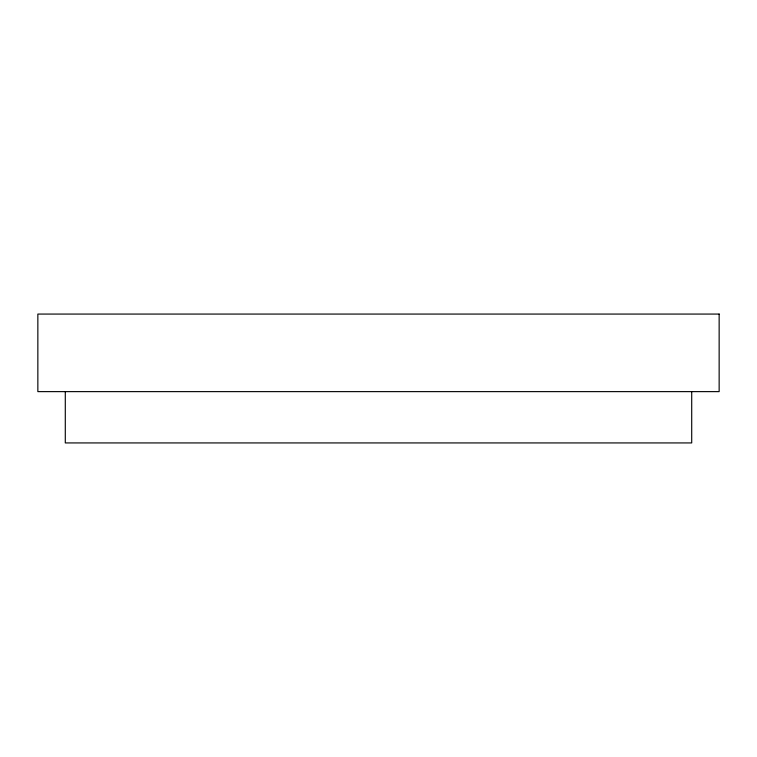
<?xml version="1.0" encoding="UTF-8"?>
<svg xmlns="http://www.w3.org/2000/svg" width="757" height="757" viewBox="0 0 757 757"><rect width="100%" height="100%" fill="white"/><g stroke="black" fill="none" stroke-linecap="round" stroke-linejoin="round"><path stroke-width="1.14" d="M691.709 391.624L691.709 442.93L65.291 442.93L65.291 391.624M719.15 314.07L37.85 314.07L37.85 391.624L719.15 391.624L719.15 314.07"/></g></svg>
